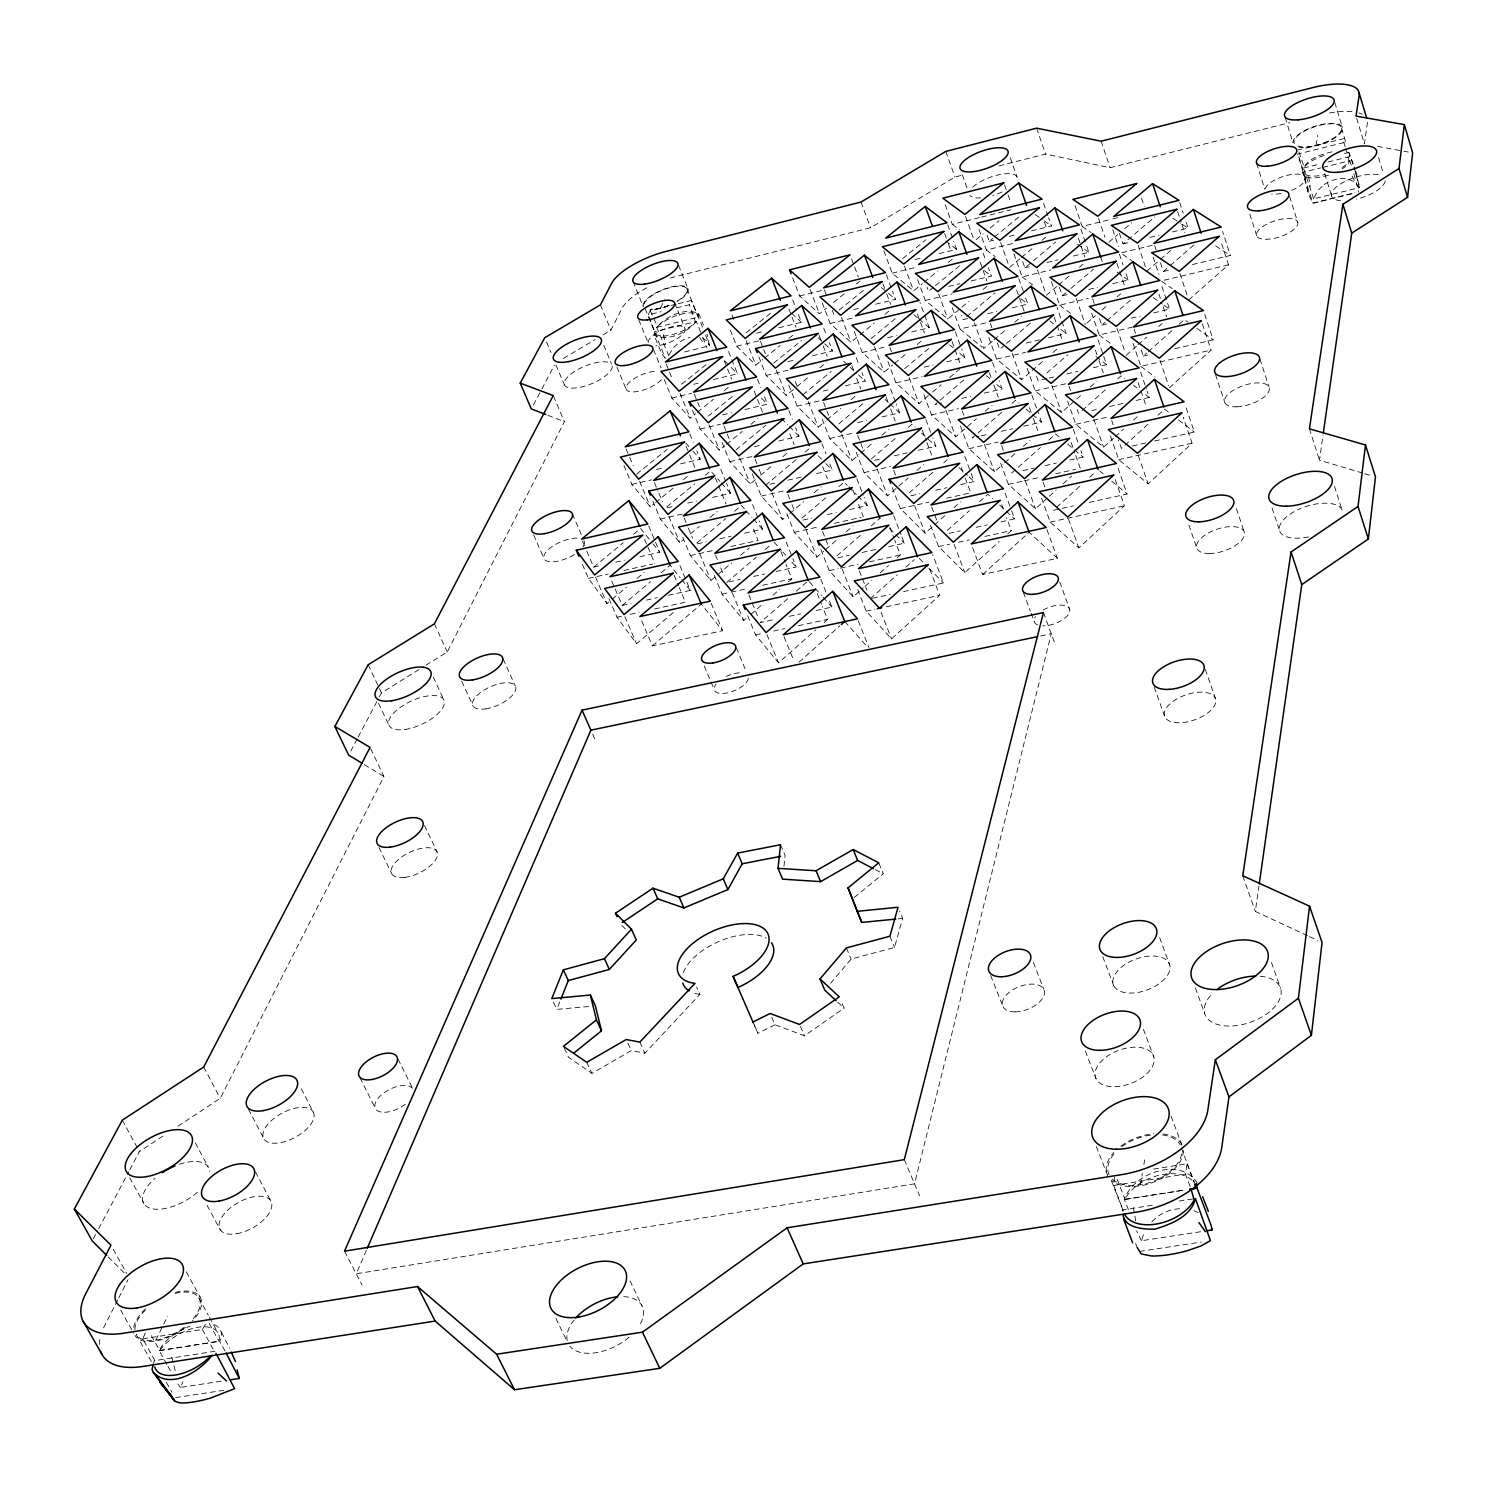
<?xml version="1.0" encoding="UTF-8"?>
<svg xmlns="http://www.w3.org/2000/svg" width="1487" height="1487" viewBox="0 0 1487 1487"><rect width="100%" height="100%" fill="white"/><g stroke="black" fill="none" stroke-linecap="round" stroke-linejoin="round"><path stroke-width="0.75" stroke-dasharray="5 3.75" d="M678.332 303.701L691.288 300.486L689.262 304.761L676.269 307.976M702.44 327.066L698.425 317.066L698.686 313.515C684.41 307.233 666.25 316.303 656.678 327.344L668.815 355.746M665.209 358.386L661.418 352.958L654.187 335.337L654.54 331.75L696.381 321.471L702.013 335.467M783.965 866.233L785.099 855.453L781.326 846.512M1307.463 935.676L1255.325 911.401L1258.894 886.252M1362.557 473.033L1319.471 460.189L1323.04 434.966M1140.455 1184.767L1142.369 1173.447M1143.893 1164.395L1144.655 1159.86M1316.032 145.373L1317.724 135.336M1200.567 1231.738L1141.384 1240.753L1144.451 1231.868M1354.211 166.953L1359.415 187.697L1313.653 198.83L1317.463 190.819L1324.006 184.667M159.704 1350.605L218.979 1341.311L219.24 1340.159A36.06 18.662 -30.5 0 0 198.254 1327.222A36.06 18.662 -30.5 0 0 160.596 1349.341L159.704 1350.605L149.815 1332.91M225.057 1351.032L219.63 1341.125C224.425 1334.043 220.02 1326.051 212.567 1323.988M153.161 1365.14L154.239 1360.735L214.871 1351.293M154.871 1360.549L142.733 1338.876L146.246 1330.902M1114.655 1177.128L1113.726 1185.436L1123.391 1210.976M830.62 983.26L851.103 959.096L894.505 947.461L902.609 918.427L899.579 910.973M221.21 1381.2L180.522 1387.408L182.845 1381.758M588.592 1006.513L556.807 1009.376L560.915 999.097M1190.102 1186.366L1185.455 1174.098L1187.054 1163.763L1151.31 1169.433M366.378 1250.325L356.248 1273.783L914.524 1183.838L1051.272 633.759L1039.933 636.139M669.094 354.835L673.072 348.032L679.447 342.196A23.364 16.171 -34 0 1 689.968 337.4M1128.429 1209.86L1124.358 1199.433C1133.224 1172.815 1180.529 1156.217 1197.221 1182.964M1182.946 1190.343L1125.027 1199.414L1125.622 1198.113A38.346 23.141 -20.7 0 1 1158.986 1175.306A38.346 23.141 -20.7 0 1 1193.355 1181.663M155.875 1340.066L162.715 1326.088M163.682 1324.099L167.585 1316.107M660.581 307.976L664.615 299.723M117.733 1299.935L104.369 1326.218A75.577 38.42 -30.3 0 0 102.417 1330.493M118.774 1297.909L128.031 1279.712M177.901 1126.235L220.243 1098.373L383.943 776.511L370.077 747.422M425.988 665.209L447.271 651.975L564.391 421.695L553.238 395.542M603.016 334.872L610.934 330.17L621.938 308.534A48.142 17.1 -22 0 1 647.421 287.474M93.309 1238.913L97.584 1230.79M98.662 1228.745L128.681 1171.868M129.759 1169.841L139.406 1151.551L164.425 1135.101M350.746 751.102L357.103 739.058M358.163 737.05L378.293 698.909M379.352 696.901L381.471 692.886L424.055 666.418M533.443 404.929L540.785 391.007M541.844 389.018L554.447 365.114M1322.965 167.362L1349.899 160.726L1347.538 165.038L1342.278 168.867M205.429 1324.378L202.325 1329.471L142.733 1338.876M1345.159 146.637L1343.932 142.603L1344.583 138.421L1298.355 149.89M1313.653 198.83L1303.504 168.031C1308.802 157.789 1321.924 154.425 1332.259 151.748M166.879 1364.36L159.165 1350.586C165.447 1338.337 177.994 1331.478 190.02 1326.051M696.381 321.471C686.864 332.623 668.444 341.861 654.187 335.337M676.176 304.222L650.265 310.653L648.146 314.947L661.139 311.731M564.279 1048.205L568.554 1057.331L591.919 1073.354L631.306 1050.584L644.912 1053.186L699.875 994.375L696.604 987.052M1151.812 1221.589L1157.945 1216.329A38.829 33.885 -37.1 0 1 1180.511 1208.671M1041.569 498.201L1050.212 522.067L1078.856 547.904L1124.414 505.766L1115.194 479.502M1110.473 436.026L1118.744 459.669L1148.131 483.851L1192.054 443.238L1183.262 417.215M982.647 574.484L1029.116 532.272L1057.369 558.331L982.647 574.484L971.959 545.989M1056.606 507.309L1081.495 484.706M1089.785 477.16L1094.767 472.643M1147.983 424.297L1121.402 448.442L1118.41 439.892M1157.964 415.226L1164.618 409.204L1169.86 413.219M857.664 589.521L866.178 611.12L891.512 638.871L939.728 595.302L929.617 568.852M930.472 525.19L938.594 546.584L964.821 572.625L999.245 541.51M1007.851 533.74L1011.29 530.617L1006.513 517.662M1000.658 463.163L1008.428 484.372L1035.472 508.758L1047.536 497.866M1049.264 496.305L1056.16 490.078M1063.038 483.851L1071.662 476.063M1067.629 401.211L1075.807 424.315L1103.596 447.197L1113.577 438.182M1115.231 436.676L1123.559 429.167M1133.522 420.152L1138.522 415.635M1169.34 387.791L1211.069 350.077L1202.035 322.772M799.021 662.124L839.653 626.008M870.285 598.778L897.33 574.744M905.787 567.235L914.226 559.725M947.312 530.32L969.282 510.784M979.431 501.77L987.888 494.26L992.888 498.87M1011.643 473.126L1040.435 447.531M1048.911 440.003L1055.677 433.981L1059.116 436.862M1082.016 410.579L1107.536 387.903M1117.741 378.813L1121.142 375.802L1124.655 378.497M1141.18 349.891L1143.299 356.099L1146.719 353.07M1148.429 351.545L1172.407 330.226M1179.247 324.147L1184.396 319.575L1187.983 322.121M747.664 615.748L755.563 634.912L778.519 662.83L815.75 629.893M824.226 622.402L827.608 619.41L822.441 606.529M820.861 549.502L829.244 570.618L853.148 596.826L863.278 587.848M864.969 586.361L871.735 580.376M880.192 572.904L888.631 565.432M897.089 557.96L900.471 554.967L894.709 540.06M892.293 487.662L900.304 508.573L925.1 533.182L945.379 515.245M953.836 507.755L960.583 501.788M960.472 425.895L968.911 448.702L994.487 471.788L1002.963 464.297M1004.654 462.792L1014.822 453.795M1023.298 446.304L1030.063 440.319M1027.089 368.274L1035.175 390.877L1061.476 412.531L1075.101 400.486M1076.792 398.981L1081.904 394.464M1090.417 386.936L1097.22 380.914M1126.179 355.3L1136.458 346.211M1138.168 344.687L1146.737 337.121M1158.726 326.508L1162.146 323.478M1188.708 299.984L1228.466 264.816L1220.641 240.727M787.738 598.629L760.229 622.57L775.898 619.187M796.326 591.138L808.37 580.655L821.605 595.525M836.865 555.841L860.954 534.874M871.27 525.878L879.876 518.387M909.226 492.829L933.371 471.807M943.706 462.792L947.163 459.799M1001.68 412.308L972.238 437.959L978.948 436.416M1012.071 403.256L1015.547 400.245L1019.004 403.163M1046.829 373.014L1067.759 354.78M1099.506 318.608L1101.774 325.151L1105.157 322.214M1106.83 320.746L1132.127 298.72M1160.455 262.883L1163.354 271.526L1168.466 267.084M1170.176 265.597L1194.005 244.835M714.299 575.413L722.069 594.149L743.742 620.525L748.909 616.064M750.619 614.577L762.645 604.15M772.961 595.209L779.839 589.242M788.426 581.789L791.865 578.815L785.935 564.112M786.883 513.74L794.318 532.309L816.921 557.105L823.798 551.138M825.527 549.651L837.553 539.223M846.159 531.77L853.036 525.803M856.159 452.16L864.077 472.606L887.535 495.896L908.222 477.959M916.847 470.487L923.743 464.502M923.892 394.65L931.475 414.929L955.713 436.788L976.494 418.776M985.156 411.267L992.089 405.263M988.799 337.512L996.643 359.148L1021.588 379.687L1030.305 372.14M1032.052 370.616L1044.264 360.04M1052.982 352.475L1058.224 347.939M1086.96 323.032L1095.399 315.709M1102.146 309.872L1107.202 305.486M1117.332 296.712L1120.715 293.775M1146.886 271.099L1158.801 260.764M1160.511 259.277L1170.734 250.429M652.384 645.878L701.306 604.112L722.626 630.711L652.384 645.878L640.748 618.685M726.771 582.365L756.493 556.993M765.229 549.521L770.489 545.041M802.069 518.071L828.371 495.599M838.891 486.621L844.151 482.123L847.237 485.264M871.419 458.832L897.851 436.267M908.427 427.234L911.94 424.223L915.137 427.178M963.855 379.891L934.895 404.631L941.624 403.07M1004.84 344.91L999.692 349.296L997.349 342.828M1006.55 343.441L1030.584 322.921M1059.376 287.233L1062.369 295.783L1069.302 289.853M1071.03 288.385L1093.577 269.128M1119.451 233.385L1123.038 243.961L1154.637 216.99M609.038 598.741L617.012 617.217L636.548 643.759L674.968 611.101M682.737 537.253L690.377 555.599L710.898 580.543L731.864 562.718M740.6 555.283L749.336 547.867M752.292 473.851L761.251 496.063L782.664 519.539L787.906 515.06M789.671 513.573L803.686 501.658M814.207 492.699L821.214 486.751M822.181 419.13L829.727 438.516L851.977 460.598L859.021 454.613M860.787 453.107L873.111 442.624M881.921 435.133L888.966 429.148M887.906 361.508L895.973 382.884L918.966 403.628L930.899 393.497M932.591 392.048L941.104 384.798M949.635 377.568L959.858 368.869M992.331 341.248L983.743 348.553L974.394 322.772M994.059 339.798L1006.067 329.575M1014.654 322.27L1021.513 316.434M1046.439 295.244L1056.848 286.396M1058.577 284.928L1070.714 274.612M1079.395 267.232L1082.852 264.277M1108.874 242.158L1117.666 234.686M1124.692 228.719L1131.7 222.753M615.19 589.056L622.217 605.432L650.618 581.621M661.269 572.699L670.154 565.246L680.228 577.83M696.827 542.885L725.991 518.443M734.559 511.249L741.418 505.506L744.429 508.889M765.545 485.282L796.53 459.316M805.136 452.085L810.303 447.773M838.817 423.851L863.055 403.535M904.709 368.609L929.152 348.144M966.736 316.638L994.933 292.976M1022.684 261.582L1024.915 267.864L1031.736 262.14M1033.446 260.708L1055.64 242.084M582.365 564.354L588.462 578.424L606.938 603.536L610.488 600.581M612.272 599.094L626.455 587.253M637.105 578.369L644.206 572.439M652.849 501.119L660.358 519.075L679.801 542.718L683.369 539.744M690.488 533.796L699.373 526.379M710.061 517.457L717.18 511.509M722.124 442.531L729.894 461.676L750.192 483.944L758.798 476.769M760.526 475.32L770.842 466.714M782.887 456.658L788.054 452.345M788.853 385.077L797.144 406.174L818.259 427.122L825.173 421.341M826.902 419.91L840.75 408.349M851.14 399.668L856.345 395.338M854.282 331.527L862.237 352.456L884.096 372.159L892.813 364.873M894.561 363.423L906.773 353.218M917.256 344.482L922.479 340.114M917.628 279.686L925.286 300.43L947.814 318.962L960.156 308.664M961.922 307.196L968.966 301.303M983.074 289.519L988.372 285.114M1009.524 267.456L1019.766 258.887M1021.476 257.474L1033.428 247.493M1041.978 240.355L1047.09 236.08M586.752 551.119L593.666 567.142L623.239 542.774M633.685 534.168L638.908 529.874M666.882 506.844L694.838 483.814M705.321 475.171L710.563 470.859L719.782 481.212M735.991 449.91L765.879 425.282M802.868 394.817L831.233 371.453M871.196 338.534L896.271 317.883M933.724 287.047L928.52 291.322L926.996 287.195M935.453 285.616L959.747 265.597M987.071 235.132L989.264 241.284L992.777 238.385M994.543 236.935L1020.918 215.206M623.927 465.505L631.882 484.409L650.339 506.863L653.834 504M655.563 502.569L673.035 488.238M683.518 479.632L688.76 475.338M692.477 410.282L700.117 429.037L719.411 450.189L724.671 445.858M726.437 444.427L742.255 431.453M751.028 424.241L758.054 418.479M758.816 356.824L766.177 375.43L786.233 395.356L795.099 388.088M796.865 386.62L807.497 377.902M819.913 367.735L826.995 361.917M822.311 303.013L830.174 323.497L850.954 342.252L858.111 336.378M859.914 334.91L874.226 323.162M884.969 314.333L890.36 309.928M883.873 250.82L892.181 273.18L913.631 290.839L922.312 283.72M924.04 282.288L937.925 270.894M948.334 262.344L953.557 258.087M976.141 239.556L983.167 233.775M990.212 227.994L999.004 220.782M854.3 897.479L883.222 873.78L878.761 862.795M636.678 474.074L666.994 449.52M708.091 416.211L735.08 394.352M773.668 363.107L801.549 340.523M839.096 310.095L865.527 288.701M902.628 258.645L925.862 239.835M664.28 379.631L671.808 398.014L690.154 418.126L695.544 413.758M697.347 412.308L713.518 399.26M724.318 390.561L729.708 386.211M730.266 329.984L736.716 346.192L755.805 365.133L762.775 359.519M764.522 358.107L780.192 345.467M788.891 338.441L794.132 334.222M792.645 277.865L799.616 295.95L819.411 313.813L826.456 308.125M833.519 302.437L844.077 293.906M856.419 283.943L859.932 281.099M681.529 384.259L708.016 363.125M746.121 332.772L771.14 312.809M771.753 1017.238L775.006 1024.729L804.467 1035.807L844.077 1008.13L840.88 1000.584M670.209 278.125A48.142 17.1 -22 0 1 675.953 276.526L870.583 227.734L954.97 177.027L963.799 174.778M563.424 358.423L595.097 339.594M752.942 1022.015L757.868 1033.261L775.006 1024.729M1328.504 175.317C1321.199 176.804 1305.939 181.879 1302.761 172.325L1320.716 167.901M999.152 165.819L1045.547 154.072L1110.064 167.715L1289.749 122.659M945.212 204.741L952.312 224.37L979.32 217.641M981.569 217.083L1010.825 209.797M1343.932 142.603L1297.612 154.072L1303.356 172.622A24.759 9.275 -17.9 0 0 1324.991 174.555M915.137 259.574L921.68 257.957M939.133 253.664L956.587 249.351L953.632 241.191M989.264 241.284L993.706 240.188M1009.245 236.359L1015.9 234.723M1031.458 230.875L1051.439 225.95L1048.558 217.697M656.678 327.344L698.425 317.066M1303.504 168.031L1319.322 164.165M1328.114 162.009L1350.549 156.432L1353.486 164.853M799.616 295.95L824.188 289.891M892.181 273.18L916.289 267.251M979.004 229.444L986.364 250.02L1013.13 243.422M1075.045 205.634L1082.201 226.433L1110.696 219.425M1112.871 218.886L1119.451 217.269M756.474 333.218L763.203 331.564M778.928 327.753L801.381 322.27L797.441 312.103M853.65 309.556L860.248 307.939M875.676 304.184L895.527 299.352L892.442 291.117M948.706 286.415L959.914 283.682M971.141 280.95L991.327 276.043L988.335 267.697M1024.915 267.864L1029.32 266.786M1046.96 262.493L1057.982 259.816M1073.41 256.043L1088.837 252.288L1085.938 243.849M1123.038 243.961L1129.767 242.325M1149.971 237.418L1158.949 235.225M1172.425 231.953L1188.132 228.124L1186.031 221.712M684.615 351.899L709.448 345.858L707.087 334.315M1352.241 193.626L1312.928 203.18L1308.876 195.113L1302.761 172.325L1312.928 203.18L1355.066 192.827M736.716 346.192L759.262 340.709M830.174 323.497L854.523 317.586M925.286 300.43L952.312 293.868M1013.93 253.831L1022.108 276.917L1050.881 269.928M1152.239 245.336L1120.678 252.994L1131.904 260.764M693.704 384.278L698.091 383.237M713.388 379.557L737.44 373.795L727.608 349.166M787.98 361.657L794.653 360.04M812.46 355.765L832.497 350.969L829.3 342.661M887.702 337.716L896.457 335.616M911.773 331.936L929.263 327.735L919.951 302.512M967.665 318.515L963.204 319.593L961.661 315.356M987.703 313.701L996.625 311.564M1012.219 307.828L1027.814 304.073L1024.785 295.56M1062.369 295.783L1068.949 294.203M1088.688 289.463L1097.462 287.363M1112.815 283.664L1128.168 279.984L1125.975 273.515M1163.354 271.526L1170.065 269.928M1192.407 264.556L1230.381 255.448L1222.593 231.433M671.808 398.014L691.585 393.293M766.177 375.43L788.538 370.077M862.237 352.456L886.419 346.657M952.312 307.865L960.063 329.036L986.903 322.623M1051.402 281.619L1059.673 305.207L1088.317 298.348M1228.466 264.816L1161.124 280.931L1172.165 288.552M722.478 414.873L731.474 412.754M744.968 409.557L767.441 404.241L764.114 395.858M823.203 391.044L829.839 389.482M845.304 385.821L865.192 381.118L861.958 372.642M924.245 367.14L933.241 365.021M946.754 361.824L964.766 357.568L961.624 348.98M1026.29 343.014L1039.599 339.872M1048.465 337.772L1066.198 333.571L1057.053 307.474M1101.774 325.151L1108.558 323.553M1131.142 318.218L1140.176 316.08M1153.726 312.865L1169.544 309.129L1161.421 284.891M700.117 429.037L720.433 424.26M797.144 406.174L821.567 400.412M895.973 382.884L922.2 376.694M996.643 359.148L1025.584 352.326M1091.625 313.051L1099.209 334.984L1132.146 327.214M656.399 469.483L662.979 467.94M680.507 463.87L700.228 459.279L696.771 450.821M754.337 446.676L761.028 445.115M778.891 440.951L798.984 436.267L795.619 427.717M857.813 422.568L866.624 420.524M882.014 416.936L899.598 412.847L896.326 404.185M961.792 398.367L970.751 396.285M984.208 393.144L1002.126 388.981L999.171 380.821M1046.941 378.534L1038.112 380.598L1035.919 374.464M1049.153 378.033L1053.577 376.992M1066.848 373.906L1077.889 371.341M1093.373 367.735L1106.625 364.65L1097.332 337.809M1143.299 356.099L1147.815 355.058M1174.842 348.757L1213.15 339.835L1204.173 312.642M631.882 484.409L651.696 479.818M729.894 461.676L752.31 456.49M829.727 438.516L854.04 432.884M931.475 414.929L958.502 408.665M1035.175 390.877L1066.272 383.665M1133.038 343.46L1140.864 366.36L1211.069 350.077M667.384 507.755L671.901 506.732M687.682 503.108L696.715 501.045M712.496 497.42L730.545 493.294L726.474 483.275M769.987 484.26L776.66 482.736M787.775 480.189L801.103 477.141M816.66 473.572L832.218 470.022L829.04 461.899M874.468 460.338L881.047 458.832M894.207 455.821L907.367 452.81M918.334 450.301L935.862 446.286L932.777 438.07M981.178 435.914L987.888 434.371M1001.29 431.304L1012.48 428.739M1023.651 426.193L1041.532 422.085L1039.283 415.84M1091.867 410.561L1096.291 409.557M1109.544 406.527L1124.99 402.977M1136.031 400.449L1149.284 397.419L1147.109 391.081M660.358 519.075L682.273 514.074M761.251 496.063L783.575 490.97M864.077 472.606L890.509 466.583M968.911 448.702L998.112 442.048M1075.807 424.315L1109.098 416.732M593.666 567.142L600.265 565.655M615.692 562.198L624.503 560.209M639.93 556.733L659.745 552.272L655.507 542.179M697.366 543.814L706.344 541.807M719.82 538.759L731.065 536.249M744.541 533.22L762.496 529.168L759.188 520.989M802.999 520.06L811.865 518.071M827.385 514.576L836.252 512.587M849.542 509.595L867.274 505.599L864.059 497.309M910.825 495.803L919.877 493.777M935.695 490.208L946.996 487.68M960.565 484.613L974.134 481.565L971.011 473.163M1022.814 470.617L1033.985 468.108M1045.157 465.598L1056.328 463.089M1069.729 460.078L1083.131 457.048L1080.863 450.654M1132.443 445.97L1145.715 442.977M1154.563 440.988L1194.34 432.048L1185.604 406.118M588.462 578.424L608.369 573.963M623.871 570.488L652.626 564.038M690.377 555.599L712.942 550.543M730.991 546.491L758.073 540.432L753.073 528.108M794.318 532.309L818.817 526.826M834.393 523.331L861.122 517.346M900.304 508.573L928.91 502.178M946.531 498.238L968.539 493.294M1008.428 484.372L1021.904 481.342M1024.153 480.84L1039.859 477.327M1055.584 473.814L1075.789 469.279M1118.744 459.669L1192.054 443.238M622.217 605.432L631.008 603.499M646.38 600.097L657.366 597.681M668.351 595.265L690.321 590.413L686.864 582.142M729.02 581.882L740.21 579.41M753.667 576.436L764.857 573.963M776.065 571.491L796.233 567.03L792.868 558.666M837.85 557.848L848.928 555.413M862.218 552.476L875.508 549.539M888.798 546.621L904.3 543.201L901.847 536.826M949.022 533.331L960.323 530.84M976.141 527.346L987.442 524.855M1001.011 521.863L1014.562 518.87L1011.402 510.264M1053.298 510.32L1060.008 508.833M1062.238 508.35L1073.428 505.877M1089.079 502.42L1127.109 494.037L1117.202 465.673M617.012 617.217L621.436 616.25M630.265 614.317L639.094 612.365M654.54 608.982L685.433 602.198L679.336 587.681M722.069 594.149L728.816 592.662M731.065 592.179L746.827 588.703M762.589 585.246L791.865 578.815M829.244 570.618L838.148 568.647M840.359 568.164L858.166 564.261M869.3 561.807L900.471 554.967M938.594 546.584L949.617 544.168M958.427 542.235L969.431 539.818M984.859 536.435L1011.29 530.617M1050.212 522.067L1124.414 505.766M789.337 616.287L800.545 613.852M816.233 610.469L831.902 607.086L828.482 598.517M872.497 598.294L890.248 594.465M903.557 591.584L943.464 582.96L932.702 554.744M755.563 634.912L762.311 633.462M773.575 631.046L784.839 628.611M798.333 625.711L827.608 619.41M866.178 611.12L875.099 609.205M886.252 606.808L939.728 595.302M1113.726 1185.436L1185.455 1174.098M159.165 1350.586L219.63 1341.125M1124.358 1199.433L1183.392 1190.176M1152.295 1205.251L1122.518 1209.99L1123.057 1214.544M1179.117 1201.068L1194.749 1198.634M175.708 1397.613L225.559 1390.048M1139.637 1251.403L1201.292 1242.054M898.074 918.873L902.609 918.427M699.875 994.375L696.752 993.874A48.885 24.907 -24 0 1 692.626 992.628M1377.557 146.395L1401.683 150.856M1403.877 151.265L1408.263 152.064M1364.713 473.665L1371.163 475.598M547.867 415.301L564.391 421.695M1347.259 152.176L1349.341 153.031L1354.49 169.444M1193.949 1210.753L1197.964 1212.556M1309.545 936.643L1317.891 940.527M702.403 337.791L707.459 341.471L709.28 345.058M875.36 869.672L883.222 873.78M364.315 764.615L383.943 776.511M1173.001 218.329L1180.566 223.236M1182.462 224.444L1188.132 228.124M1215.511 245.838L1230.381 255.448M1082.201 226.433L1091.105 232.585M1035.175 214.5L1042.406 219.593M1044.209 220.857L1051.439 225.95M1077.462 244.277L1088.837 252.288M1117.053 272.158L1128.168 279.984M1153.168 297.604L1162.258 303.999M1164.079 305.281L1169.544 309.129M1196.979 328.441L1213.15 339.835M952.312 224.37L959.673 229.909M986.364 250.02L995.268 256.712M1022.108 276.917L1032.536 284.779M1059.673 305.207L1070.64 313.478M1099.209 334.984L1111.793 344.464M1140.864 366.36L1155.102 377.066M945.695 240.968L956.587 249.351M984.282 270.615L991.327 276.043M1020.937 298.794L1027.814 304.073M1049.934 321.062L1053.539 323.85M1060.77 329.408L1066.198 333.571M1095.956 356.452L1106.625 364.65M1133.447 385.263L1136.979 387.958M1145.771 394.724L1149.284 397.419M1178.596 419.947L1194.34 432.048M960.063 329.036L982.052 347.159M881.401 287.493L886.698 291.935M888.464 293.422L895.527 299.352M913.873 314.779L917.293 317.66M919.003 319.092L929.263 327.735M949.728 344.928L953.055 347.735M959.747 353.348L964.766 357.568M986.29 375.653L989.803 378.609M996.848 384.538L1002.126 388.981M1025.937 408.981L1041.532 422.085M1067.685 444.074L1072.833 448.405M1074.562 449.855L1083.131 457.048M1099.785 471.063L1103.205 473.925M1111.756 481.119L1127.109 494.037M791.623 313.274L801.381 322.27M818.296 337.865L832.497 350.969M843.631 361.229L848.612 365.821M850.267 367.363L856.902 373.479M858.557 375.003L865.192 381.118M885.025 399.39L888.259 402.382M889.877 403.888L899.598 412.847M921.512 433.052L935.862 446.286M958.985 467.606L967.405 475.357M969.078 476.918L974.134 481.565M999.561 505.022L1004.561 509.632M1006.234 511.175L1014.562 518.87M837.627 1002.145L844.077 1008.13M108.235 1256.924L124.257 1272.891M621.919 925.453L626.715 930.286M724.894 361.044L729.597 365.821M731.176 367.419L737.44 373.795M761.344 398.07L767.441 404.241M781.381 418.405L787.794 424.91M789.393 426.527L798.984 436.267M818.129 455.71L824.393 462.067M825.954 463.665L832.218 470.022M848.78 486.825L856.475 494.651M858.018 496.212L867.274 505.599M889.635 528.313L904.3 543.201M919.226 558.35L927.312 566.566M928.929 568.201L943.464 582.96M685.637 442.884L691.474 449.427M692.942 451.081L700.228 459.279M721.325 482.94L730.545 493.294M745.935 510.58L751.957 517.346M753.463 519.037L762.496 529.168M773.983 542.049L781.4 550.376M782.887 552.049L785.842 555.376M791.79 562.049L796.233 567.03M823.073 597.179L831.902 607.086M844.746 621.492L866.735 646.194M640.637 528.443L651.566 542.067M652.923 543.759L659.745 552.272M681.678 579.633L690.321 590.413M698.611 313.422L703.425 325.077M177.864 1384.044L180.522 1387.408M699.633 337.568L703.202 342.772M1141.384 1240.753L1136.57 1230.734M166.395 1382.427L171.916 1392.278M151.395 1361.572L136.209 1334.49A36.264 18.439 -30.3 0 0 184.853 1326.776M120.726 1310.028L133.811 1333.319M167.975 1366.33L171.265 1372.241M113.235 1249.266L126.785 1273.616M202.325 1329.471L214.332 1351.293M186.265 1271.813L200.094 1297.073M198.793 1297.816L208.347 1315.252M209.407 1317.185L217.883 1332.668M129.741 1177.797L143.942 1203.708M209.221 1323.486L218.979 1341.311M122.306 1120.157L139.406 1151.551M207.083 1205.344L220.225 1229.768M195.28 1142.815L208.087 1166.775M255.504 1171.979L270.541 1200.492M203.719 1066.997L220.243 1098.373M248.478 1109.228L264.166 1139.228M344.501 1251.18L362.084 1285.01M301.285 1088.763L313.627 1112.796A28.086 13.736 -28.1 0 1 280.318 1142.685A28.086 13.736 -28.1 0 1 271.582 1120.417A28.086 13.736 -28.1 0 1 313.627 1112.796M1352.073 175.986L1355.977 183.626M360.04 1077.852L375.282 1108.168M398.051 1059.097L413.089 1089.451M221.507 1332.129L229.518 1348.3M555.915 1318.504L566.138 1339.359M379.036 847.478L391.657 873.612M630.06 1280.846L641.994 1305.939M424.52 825.471L436.936 851.623M368.2 664.726L381.471 692.886M378.534 703.239L389.129 725.675M553.443 1002.201L556.807 1009.376M586.77 1062.313L591.919 1073.354M433.293 677.068L443.684 699.559M627.923 1043.223L631.306 1050.584M461.751 681.288L473.089 706.046M434.39 623.852L447.271 651.975M639.856 1042.108L644.912 1053.186M503.126 658.983L515.227 685.823M592.662 734.15L595.302 740.136M533.629 534.892L543.889 558.276M754.244 1024.933L757.868 1033.261M572.383 513.926L581.584 535.227M582.421 541.101L585.878 549.112M595.506 577.03L606.938 603.536M611.659 580.878L614.298 587.012M624.893 616.659L636.548 643.759M800.396 1026.365L804.467 1035.807M546.528 341.973L551.008 352.549M555.934 364.928L564.335 384.687M704.262 665.953L710.191 680.024M711.046 682.05L714.429 690.08M644.577 539.223L654.856 563.554M904.3 1159.656L919.617 1195.845M626.12 448.925L628.759 455.208M629.633 457.308L633.165 465.691M639.596 481.286L650.339 506.863M674.113 575.246L678.462 585.618M648.704 526.008L654.652 540.153M668.834 516.435L679.801 542.718M654.41 482.606L657.979 491.156M658.871 493.294L662.458 501.862M846.419 947.907L851.103 959.096M679.949 565.636L685.99 580.079M699.745 553.684L710.898 580.543M684.169 517.941L687.533 526.063M688.369 528.089L692.589 538.238M736.418 647.96L746.455 672.124M616.938 367.066L626.139 389.185M603.778 345.3L611.213 363.125M711.195 603.257L722.626 630.711M600.432 304.854L610.934 330.17M732.403 593.071L743.742 620.525M715.637 555.394L717.347 559.54M720.767 567.848L724.206 576.138M689.856 433.925L693.314 442.364M653.555 349.668L660.99 367.809M638.759 319.761L647.551 341.211M766.939 634.596L778.519 662.83M889.895 936.234L894.505 947.461M748.909 595.004L757.608 616.213M686.158 446.286L688.778 452.643M689.633 454.78L694.857 467.494M784.077 636.789L793.984 661.083M650.265 310.653L657.533 326.731A23.011 8.346 -22 0 1 681.418 314.11A23.011 8.346 -22 0 1 698.035 316.75L691.288 300.486M715.414 477.94L726.084 504.074M649.001 317.028L654.912 332.084A23.011 8.346 -22 0 0 671.529 334.817A23.011 8.346 -22 0 0 695.526 322.103L689.262 304.761M680.005 393.293L690.154 418.126M645.098 308.497L665.117 357.623M633.034 281.563L643.351 306.805M666.232 364.055L668.741 370.17M669.559 372.196L672.068 378.311M709.095 424.836L719.411 450.189M694.373 394.204L699.429 406.657M720.767 469.26L725.656 481.286M739.671 457.884L750.192 483.944M674.522 302.586L684.931 328.367M723.946 425.895L729.95 440.747M752.552 504.595L758.351 518.926M705.656 335.058L709.448 345.858M686.994 288.906L697.756 315.672M755.043 459.13L758.277 467.178M759.076 469.186L761.511 475.227M786.14 541.919L792.032 556.584M702.812 337.475L706.845 347.475M780.861 551.51L785.099 562.012M724.243 360.653L726.715 366.843M727.533 368.888L731.66 379.185M817.274 593.629L821.586 604.373M771.976 492.903L782.664 519.539M678.574 265.355L687.886 288.534M754.132 391.025L756.641 397.326M757.478 399.427L762.496 412.048M806.084 529.874L816.921 557.105M787.906 494.316L791.177 502.55M791.995 504.613L794.467 510.784M820.805 579.261L827.627 596.38M858.334 620.86L868.873 647.44M822.59 531.491L828.426 546.212M746.046 340.504L755.805 365.133M757.459 379.111L760.786 387.494M731.939 314.835L735.154 322.921M990.677 975.565L1002.944 1006.457M788.872 410.616L792.255 419.167M760.433 341.211L762.868 347.382M763.686 349.445L765.303 353.571M789.839 433.721L794.095 444.446M842.144 568.982L853.148 596.826M881.085 612.291L891.512 638.871M822.627 466.528L827.423 478.74M859.3 570.822L866.902 590.172M776.344 370.207L786.233 395.356M808.222 401.453L818.259 427.122M1111.514 1180.92L1123.577 1211.775M1135.603 1243.448L1137.239 1247.63M821.902 443.628L825.88 453.777M1096.309 1146.514L1107.611 1175.362A40.205 23.848 -20.7 0 1 1113.893 1152.369M795.341 381.564L796.976 385.765M856.809 478.628L863.241 495.227M788.891 308.961L791.27 315.077M792.051 317.121L796.028 327.326M823.612 402.419L826.121 408.869M826.958 411.025L828.612 415.319M852.813 489.781L855.248 496.026M858.482 504.372L863.352 516.863M1033.409 962.554L1043.874 989.394M1117.127 1179.172L1125.027 1199.414M1085.324 1051.049L1096.049 1078.726M792.72 299.909L796.66 310.077M841.735 434.204L851.977 460.598M810.025 289.389L819.411 313.813M823.724 328.125L826.103 334.352M877.144 468.907L887.535 495.896M893.687 515.617L901.029 534.707M819.133 335.449L822.348 343.794M823.147 345.876L827.162 356.285M857.683 435.338L863.185 449.613M889.784 527.29L893.891 537.922M824.43 289.872L826.772 296.006M832.255 310.3L833.817 314.389M851.754 365.467L853.389 369.724M856.642 378.237L860.713 388.869M914.579 505.58L925.1 533.182M841.438 317.326L850.954 342.252M856.289 357.791L858.724 364.148M893.687 470.245L896.884 478.572M1102.778 956.68L1113.837 985.9M931.736 507.104L937.405 522.03M886.048 396.899L889.895 406.992M890.657 409.018L895.248 421.137M1143.391 1029.283L1153.875 1057.071A30.93 17.64 -20.6 0 1 1113.837 1086.718A30.93 17.64 -20.6 0 1 1106.105 1057.053A30.93 17.64 -20.6 0 1 1153.875 1057.071M851.549 258.85L853.835 264.928M854.597 266.935L858.408 277.065M1171.068 1116.217L1182.016 1145.213M954.152 544.391L964.821 572.625M1181.291 1147.778L1194.563 1182.927M1187.054 1163.763L1193.987 1182.128M874.468 346.713L884.096 372.159M890.583 389.018L895.509 402.01M925.843 419.557L932.014 436.007M909.208 377.624L918.966 403.628M922.275 430.208L926.159 440.524M926.921 442.587L931.587 454.966M889.858 347.456L891.475 351.713M886.308 274.649L891.68 289.073M882.869 283.682L885.973 291.935M886.735 293.998L890.601 304.333M964.766 456.342L970.23 471.063M945.769 410.059L955.713 436.788M961.29 467.494L964.45 475.933M965.23 478.033L970.732 492.81M861.01 202.046L870.583 227.734M962.312 411.1L963.836 415.245M904.486 266.117L913.631 290.839M1023.335 592.291L1030.305 611.101M1031.086 613.202L1034.171 621.566M917.367 313.999L919.709 320.318M920.509 322.437L924.412 332.976M952.052 341.564L960.769 365.263M1005.082 493.052L1010.621 508.108M984.431 444.446L994.487 471.788M1043.465 612.57L1055.157 644.317M1001.736 504.706L1003.335 509.037M1159.656 937.702L1169.711 964.933A29.889 16.45 -20.1 0 1 1131.124 993.074A29.889 16.45 -20.1 0 1 1123.447 965.583A29.889 16.45 -20.1 0 1 1169.711 964.933M1359.415 187.697L1354.601 181.749L1347.389 178.96A25.149 17.956 -24.4 0 0 1324.006 184.685M1001.606 445.672L1004.692 454.13M955.323 331.787L960.825 346.824M1195.362 987.926L1204.73 1013.521M938.557 293.738L947.814 318.962M1046.922 529.576L1057.369 558.331M989.357 372.661L993.074 382.902M993.818 384.947L998.279 397.215M1025.286 480.784L1035.472 508.758M1059.766 582.049L1069.692 609.317M947.739 224.853L952.907 239.147M992.535 362.475L996.216 372.679M944.635 233.515L947.609 241.693M948.353 243.738L951.327 251.935M1068.502 519.13L1078.856 547.904M990.342 323.422L991.903 327.735M1043.13 482.216L1046.272 490.859M1355.735 171.414L1357.166 175.373M983.111 253.106L985.342 259.37M945.788 151.414L954.97 177.027M1031.811 395.003L1038.539 413.758M965.583 216.489L973.65 238.942M980.1 262.102L986.866 280.931M1012.071 353.2L1021.588 379.687M1029.524 407.735L1032.536 416.1M1033.279 418.182L1037.796 430.728M1154.228 687.031L1164.544 716.046M962.349 174.834L966.978 187.79M1073.317 429.353L1077.833 442.141M1018.762 278.534L1024.041 293.441M1051.848 385.43L1061.476 412.531M1000.639 242.437L1008.037 263.273M1071.16 442.606L1074.952 453.293M1075.714 455.431L1080.268 468.275M1016.606 290.021L1024.19 311.378M1242.76 875.769L1255.325 911.401M1069.023 386.397L1070.491 390.579M1077.146 409.408L1078.614 413.59M1271.478 962.517L1280.567 988.26M1093.874 419.483L1103.596 447.197M1054.246 317.214L1062.685 341.229M1037.461 269.705L1044.933 290.987M1004.506 184.871L1007.368 192.994M1008.074 195.02L1010.937 203.143M1111.7 420.617L1113.187 424.892M1010.305 157.696L1017.127 177.213M1095.38 350.04L1098.261 358.33M1098.986 360.393L1103.298 372.828M1043.539 203.236L1047.852 215.615M1205.362 669.54L1215.492 698.667A26.915 13.234 -19.1 0 1 1181.031 722.682A26.915 13.234 -19.1 0 1 1173.615 700.972A26.915 13.234 -19.1 0 1 1215.492 698.667M1076.198 298.385L1085.268 324.501M1044.469 222.214L1046.644 228.44M1036.606 128.161L1045.547 154.072M1092.722 298.943L1094.228 303.311M1138.298 455.487L1148.131 483.851M1138.113 382.698L1146.105 406.007M1116.96 328.441L1125.473 353.237M1080.863 229.091L1085.213 241.749M1078.298 238.05L1084.859 257.102M1140.622 372.085L1146.403 388.981M1100.789 257.474L1102.239 261.731M1188.875 525.041L1196.812 548.183M1112.741 229.611L1118.503 246.619M1119.376 254.11L1123.038 264.89M1116.941 263.441L1124.302 285.076M1098.503 218.329L1104.971 237.325M1134.116 329.147L1135.529 333.292M1160.027 360.319L1168.615 385.672M1159.024 294.296L1160.399 298.404M1163.15 306.619L1166.607 316.88M1138.168 245.225L1145.436 266.786M1101.142 141.209L1110.064 167.715M1141.551 198.217L1144.358 206.6M1154.674 245.559L1156.124 249.89M1153.131 257.028L1158.949 274.407M1236.385 508.591L1244.173 531.826M1179.934 273.534L1187.258 295.578M1215.53 374.575L1224.786 402.531M1179.711 202.492L1183.224 213.161M1177.592 211.414L1181.124 222.121M1181.83 224.277L1184.656 232.846M1272.073 507.941L1279.787 531.342M1259.954 359.055L1269.062 387.085M1309.415 428.832L1319.471 460.189M1249.842 214.24L1256.794 236.024M1334.49 486.361L1342.017 509.874M1256.627 163.347L1264.731 189.016M1289.619 196.47L1297.835 222.697A21.617 8.364 -18.2 0 1 1267.816 239.24A21.617 8.364 -18.2 0 1 1265.846 224.686A21.617 8.364 -18.2 0 1 1297.835 222.697M1298.969 151.897L1304.266 167.38A24.759 9.275 -17.9 0 1 1325.159 155.187M1298.839 156.618L1305.493 178.087M1285.158 117.529L1293.002 142.789A25.892 9.517 -18 0 1 1323.932 124.053A25.892 9.517 -18 0 1 1338.802 134.797A25.892 9.517 -18 0 1 1298.932 147.083M1324.731 173.7L1331.423 195.466M1334.806 102.473L1342.501 127.863M1355.14 171.618L1359.081 184.63M1341.516 128.161L1346.423 144.481M1348.858 152.548L1349.917 156.135A24.759 9.275 -17.9 0 0 1344.471 153.142M1349.899 160.726L1351.218 165.076M1353.858 173.756L1358.802 192.046M1345.772 148.663L1349.137 161.358A24.759 9.275 -17.9 0 1 1339.824 168.886M1356.683 118.254L1364.415 143.979L1367.389 122.975A51.785 19.034 -18 0 0 1367.352 120.373M1378.579 157.585L1383.152 172.901M171.804 1357.278L175.243 1370.791M1306.887 187.046L1308.876 195.113M663.518 334.872L665.451 344.482M1133.336 1207.518L1134.488 1213.931M1134.878 1216.069L1136.031 1222.481M1308.672 176.525L1310.27 186.842M1181.552 1153.968A38.588 22.881 -20.7 0 1 1150.232 1182.388A38.588 22.881 -20.7 0 1 1110.696 1177.332M1109.098 1174.749A38.588 22.881 -20.7 0 1 1108.93 1162.462L1110.436 1159.154A38.588 22.881 -20.7 0 1 1115.138 1152.667M1121.811 1146.663A38.588 22.881 -20.7 0 1 1153.522 1134.823M1162.462 1134.971A38.588 22.881 -20.7 0 1 1180.213 1144.99M1183.262 1150.418A40.205 23.848 -20.7 0 1 1155.38 1181.496A40.205 23.848 -20.7 0 1 1111.533 1180.436M1120.863 1146.124A40.205 23.848 -20.7 0 1 1153.875 1133.782M1163.187 1133.949A40.205 23.848 -20.7 0 1 1181.682 1144.377M175.057 1293.393A36.264 18.439 -30.3 0 1 191.488 1320.716M134.927 1329.713A36.264 18.439 -30.3 0 1 138.942 1317.854L141.228 1314.694A36.264 18.439 -30.3 0 1 147.083 1308.523M175.354 1292.445A37.788 19.201 -30.3 0 1 192.474 1320.921M185.578 1327.222A37.788 19.201 -30.3 0 1 134.889 1335.27M133.756 1327.426A37.788 19.201 -30.3 0 1 146.228 1308.207M677.031 301.229A23.104 8.216 -22 0 0 680.544 286.21A23.104 8.216 -22 0 0 646.659 300.058L645.47 301.508A23.104 8.216 -22 0 0 644.001 305.374M669.076 305.17A23.104 8.216 -22 0 1 650.711 309.203M643.09 305.709A24.071 8.55 -22 0 1 676.399 285.969A24.071 8.55 -22 0 1 677.496 301.378M669.206 305.486A24.071 8.55 -22 0 1 650.079 309.686M1297.835 146.116A24.851 9.145 -18 0 0 1334.768 137.343A24.851 9.145 -18 0 0 1330.326 123.793A24.851 9.145 -18 0 0 1295.307 138.458L1294.471 139.89A24.851 9.145 -18 0 0 1294.378 143.626M683.388 972.591A48.885 24.907 -24 0 1 720.043 940.974A48.885 24.907 -24 0 1 766.363 938.111M748.351 678.351A18.234 8.16 -22.7 0 1 726.53 693.054A18.234 8.16 -22.7 0 1 716.139 684.02M726.139 676.529A18.234 8.16 -22.7 0 1 741.046 672.849M1043.093 610.06A18.792 8.662 -20.1 0 1 1065.733 605.804A18.792 8.662 -20.1 0 1 1065.566 617.551A18.792 8.662 -20.1 0 1 1042.87 625.86M1037.647 624.949A18.792 8.662 -20.1 0 1 1035.472 616.547M405.375 1104.153A21.097 10.502 -27.2 0 1 377.475 1110.715A21.097 10.502 -27.2 0 1 385.932 1091.514A21.097 10.502 -27.2 0 1 412.364 1088.28M648.22 342.419A19.721 7.175 -22.1 0 1 670.265 327.14A19.721 7.175 -22.1 0 1 683.63 333.125A19.721 7.175 -22.1 0 1 655.823 345.82M99.517 1344.471A75.577 38.42 -30.3 0 1 100.001 1338.709M1329.638 112.956A51.785 19.034 -18 0 1 1354.973 112.045M1358.951 112.993A51.785 19.034 -18 0 1 1362.222 114.313M583.796 540.599A21.896 8.792 -23.3 0 1 584.372 544.056M583.871 545.45A21.896 8.792 -23.3 0 1 583.034 546.919M574.391 554.539A21.896 8.792 -23.3 0 1 546.974 561.101A21.896 8.792 -23.3 0 1 552.328 546.417A21.896 8.792 -23.3 0 1 580.227 538.554M1265.158 189.053A21.115 7.955 -18.2 0 1 1284.322 176.135A21.115 7.955 -18.2 0 1 1305.177 177.139A21.115 7.955 -18.2 0 1 1291.552 190.336M1281.051 193.477A21.115 7.955 -18.2 0 1 1271.72 194.091M661.418 379.65A20.186 7.509 -22.3 0 1 634.391 391.843A20.186 7.509 -22.3 0 1 630.023 381.657A20.186 7.509 -22.3 0 1 657.812 371.248M1260.307 976.29A39.982 22.528 -19.1 0 1 1276.05 1005.212A39.982 22.528 -19.1 0 1 1221.905 1025.51A39.982 22.528 -19.1 0 1 1211.347 994.654M1304.954 506.863A32.937 15.037 -17.9 0 1 1342.557 513.814M1308.56 536.881A32.937 15.037 -17.9 0 1 1279.508 530.487A32.937 15.037 -17.9 0 1 1300.976 508.368M1385.159 180.931A28.049 10.706 -17.7 0 1 1356.572 199.146M1340.493 200.708A28.049 10.706 -17.7 0 1 1340.438 183.979A28.049 10.706 -17.7 0 1 1380.494 175.262M612.291 366.341A25.781 9.424 -22.6 0 1 578.331 387.624A25.781 9.424 -22.6 0 1 572.458 372.865A25.781 9.424 -22.6 0 1 611.38 364.055M179.388 1164.284A37.026 17.974 -29.1 0 1 209.574 1171.291M197.455 1192.202A37.026 17.974 -29.1 0 1 150.168 1208.243A37.026 17.974 -29.1 0 1 155.02 1178.28M623.759 1296.627A41.413 23.625 -27.4 0 1 638.797 1326.441M629.075 1337.222A41.413 23.625 -27.4 0 1 569.818 1346.163M567.198 1340.568A41.413 23.625 -27.4 0 1 574.67 1319.341M972.684 187.213A25.391 9.071 -20 0 1 1001.402 174.239A25.391 9.071 -20 0 1 1017.052 179.741M1002.034 191.972A25.391 9.071 -20 0 1 992.721 195.522M980.695 197.883A25.391 9.071 -20 0 1 969.84 195.336M1015.212 1011.866A22.175 12.1 -21.4 0 0 1044.394 990.9A22.175 12.1 -21.4 0 0 1010.695 991.197A22.175 12.1 -21.4 0 0 1015.212 1011.866M1236.664 406.825A23.457 9.926 -18.4 0 0 1269.396 388.349A23.457 9.926 -18.4 0 0 1234.786 389.408A23.457 9.926 -18.4 0 0 1236.664 406.825M485.654 708.89A23.402 9.963 -24.3 0 0 515.747 687.013A23.402 9.963 -24.3 0 0 481.156 692.031A23.402 9.963 -24.3 0 0 485.654 708.89M236.712 1233.745A29.127 14.591 -29 0 0 271.396 1202.202A29.127 14.591 -29 0 0 228.199 1209.693A29.127 14.591 -29 0 0 236.712 1233.745M404.761 877.404A25.167 11.394 -25.6 0 0 437.438 853.036A25.167 11.394 -25.6 0 0 400.765 857.59A25.167 11.394 -25.6 0 0 404.761 877.404M1209.396 553.536A25.056 11.413 -18.7 0 0 1244.507 533.294A25.056 11.413 -18.7 0 0 1207.63 533.405A25.056 11.413 -18.7 0 0 1209.396 553.536M404.984 729.466A30.26 12.751 -24.8 0 0 444.297 701.12A30.26 12.751 -24.8 0 0 400.077 707.533A30.26 12.751 -24.8 0 0 404.984 729.466"/><path stroke-width="1.5" d="M873.389 868.65L857.627 860.434L820.62 881.642L782.608 879.152L778.036 868.352L780.582 844.728L737.626 853.092L723.258 878.836L679.206 897.237L652.997 888.204L615.525 913.204L617.124 916.735M520.227 383.126L553.238 395.542L434.39 623.852L368.2 664.726L334.872 726.455L370.077 747.422L203.719 1066.997L122.306 1120.157L74.35 1209.005L110.967 1245.214L85.856 1293.467A75.986 37.974 -30.1 0 0 124.22 1333.151L417.512 1286.534L435.152 1321.069L514.502 1389.732L659.745 1368.319L803.222 1263.913L1135.808 1212.258A80.41 47.696 -20.7 0 0 1221.756 1147.536L1228.968 1096.886L1311.404 1035.305L1322.055 942.479L1309.564 906.178L1242.76 875.769L1291.051 551.974L1358.021 506.472L1365.475 444.985L1309.415 428.832L1342.891 204.258L1399.007 168.533L1404.323 124.592L1356.032 116.116L1359.137 95.354A51.971 18.755 -18.1 0 0 1312.891 87.584L1101.142 141.209L1036.606 128.161L945.788 151.414L861.01 202.046L665.879 251.47A48.309 16.84 -22 0 0 611.585 283.422L600.432 304.854L544.725 337.753L520.227 383.126L531.324 408.925L545.803 414.501M1259.229 883.966L1301.776 584.577L1368.356 539L1375.475 476.881L1365.475 444.985M1323.374 432.661L1351.739 233.143L1407.557 197.343L1412.65 152.882L1404.323 124.592M1311.404 1035.305L1298.411 998.242L1309.564 906.178M1298.411 998.242L1215.325 1059.766L1207.834 1110.027A80.874 47.194 -20.7 0 1 1121.198 1174.711L787.106 1227.797L642.477 1332.166L496.621 1354.229L417.512 1286.534M153.161 1365.14L152.064 1369.546L153.347 1372.52L174.89 1401.274L179.685 1402.836A36.264 7.9 -16.2 0 0 210.02 1398.245L234.63 1388.672L215.95 1353.282M560.915 999.097L568.313 980.565L563.35 969.859L604.41 958.687L631.473 929.245L615.525 913.204M563.35 969.859L551.77 998.595L590.395 995.045L595.395 1005.9L601.473 1030.807L573.759 1053.131M367.289 1248.188L590.897 730.173L582.049 710.154L1043.465 612.57L904.3 1159.656L344.501 1251.18L582.049 710.154M652.997 888.204L657.7 898.836L683.908 907.944L727.905 889.561L742.199 863.78L780.582 856.326M212.213 1355.122C200.187 1371.256 170.968 1390.048 153.347 1372.52M836.029 1000.639L824.765 990.156L820.006 978.929L846.419 947.907L889.895 936.234L898.055 907.256L857.181 911.327L848.036 887.869L878.761 862.795L853.166 849.542L816.084 870.75L778.036 868.352M568.313 980.565L609.317 969.45L636.287 939.97L631.473 929.245M1018 501.918L971.197 543.945L1046.179 527.513L1018 501.918L1029.116 532.272M1087.48 439.557L1042.35 480.059L1116.44 463.498L1087.48 439.557L1098.094 469.632M1154.47 379.408L1110.956 418.46L1184.135 401.787L1154.47 379.408L1163.893 407.066M841.363 624.503L844.746 621.492L832.72 591.287L783.24 634.763L857.534 618.815L832.72 591.287M906.122 526.77L858.464 568.666L931.884 552.569L906.122 526.77L917.609 556.714M976.903 464.595L930.936 504.985L1003.502 488.758L976.903 464.595L987.089 492.141M1045.175 404.594L1000.825 443.554L1072.555 427.215L1045.175 404.594L1054.934 431.881M1111.105 346.675L1068.279 384.297L1139.172 367.865L1111.105 346.675L1120.436 373.72M1174.767 290.727L1133.41 327.066L1203.485 310.56L1174.767 290.727L1183.02 315.467M796.53 551.119L748.035 592.885L819.95 577.105L796.53 551.119L808.37 580.655M868.538 489.13L821.772 529.391L892.869 513.498L868.538 489.13L879.876 518.387M938.037 429.278L892.888 468.163L963.204 452.141L938.037 429.278L948.111 456.212M1005.156 371.49L961.55 409.037L1031.067 392.921L1005.156 371.49L1014.803 398.2M1070.008 315.653L1027.87 351.936L1096.625 335.746L1070.008 315.653L1079.19 341.954M1132.722 261.675L1091.978 296.749L1159.953 280.485L1132.722 261.675L1140.789 285.56M1193.373 209.444L1153.949 243.385L1221.18 227.065L1193.373 209.444L1201.106 233.124M689.132 574.986L639.856 616.585L710.303 601.138L689.132 574.986L701.306 604.112M762.311 513.182L714.782 553.331L784.467 537.736L762.311 513.182L773.147 539.985M832.98 453.498L787.069 492.271L856.01 476.565L832.98 453.498L843.352 480.078M901.252 395.858L856.902 433.312L925.063 417.494L901.252 395.858L911.178 422.196M967.219 340.133L924.356 376.341L991.792 360.449L967.219 340.133L976.699 366.099M1031.03 286.248L989.58 321.266L1056.29 305.3L1031.03 286.248L1039.376 309.835M1092.796 234.091L1052.666 267.995L1118.652 251.972L1092.796 234.091L1100.789 257.474M1152.574 183.607L1113.726 216.433L1179.005 200.355L1152.574 183.607L1160.25 206.786M658.183 536.751L609.912 576.77L678.202 561.51L658.183 536.751L670.154 565.246M729.95 477.253L683.314 515.915L750.898 500.506L729.95 477.253L740.6 503.498M799.3 419.743L754.225 457.104L821.103 441.602L799.3 419.743L809.448 445.617M866.345 364.148L822.776 400.282L888.947 384.687L866.345 364.148L876.103 389.78M931.215 310.374L889.059 345.319L954.542 329.649L931.215 310.374L939.803 333.664M994.022 258.31L953.204 292.14L1018 276.415L994.022 258.31L1002.257 281.396M1054.822 207.883L1015.305 240.652L1079.432 224.872L1054.822 207.883L1062.74 230.764M628.871 500.543L581.566 539.093L647.849 523.982L628.871 500.543L639.8 526.454M699.262 443.2L653.518 480.468L719.132 465.245L699.262 443.2L709.689 468.721M767.329 387.735L723.091 423.776L788.036 408.46L767.329 387.735L777.348 413.051M833.203 334.055L790.396 368.943L854.672 353.553L833.203 334.055L842.032 357.047M896.996 282.065L855.545 315.857L919.17 300.411L896.996 282.065L905.471 304.891M958.799 231.73L918.631 264.444L981.624 248.942L958.799 231.73L966.94 254.333M1018.688 182.92L979.747 214.648L1042.108 199.091L1018.688 182.92L1026.532 205.336M590.395 995.045L596.417 1019.878L563.424 1046.365L586.77 1062.313L626.231 1039.543L639.856 1042.108L694.987 983.372L691.864 982.87A48.978 24.814 -23.9 0 1 695.507 941.271A48.978 24.814 -23.9 0 1 763.946 928.724A48.978 24.814 -23.9 0 1 737.032 974.58L733.11 976.383L753.333 1022.852M670.117 410.877L625.246 446.844L688.983 431.806L670.117 410.877L680.395 435.877M736.957 357.308L693.518 392.122L756.641 377.01L736.957 357.308L746.009 380.04M801.697 305.43L759.615 339.148L822.125 323.98L801.697 305.43L810.415 327.958M864.43 255.151L823.649 287.827L885.546 272.604L864.43 255.151L872.813 277.493M925.249 206.414L885.713 238.106L946.996 222.808L925.249 206.414L932.405 226.043M708.072 328.367L665.395 362.029L726.79 347.122L708.072 328.367L716.994 350.635M771.697 278.181L730.34 310.802L791.14 295.839L771.697 278.181L780.303 300.262M622.198 922.572L657.7 898.836M752.942 1022.015L770.117 1013.483L799.578 1024.469L839.281 996.81L820.006 978.929M789.541 269.835L850.025 254.797L809.244 287.344L789.541 269.835L791.084 273.85M755.563 348.571L818.333 333.367L775.526 368.107L755.563 348.571L757.199 352.698M689.076 401.955L752.459 386.824L708.24 422.717L689.076 401.955L690.767 406.118M648.667 491.156L714.578 475.933L667.979 514.409L648.667 491.156L650.339 495.152M576.268 550.264L642.867 535.171L594.614 575.004L576.268 550.264L578.871 556.305M889.077 479.297L959.728 463.256L913.761 503.461L889.077 479.297L890.676 483.479M817.497 541.064L888.947 525.153L841.289 566.844L817.497 541.064L819.17 545.283M743.277 605.097L815.564 589.335L766.102 632.588L743.277 605.097L745.043 609.354M877.33 608.722L881.791 607.755M590.897 730.173L1037.666 636.622M1190.213 1189.117L1197.016 1188.039L1211.329 1225.939L1211.942 1229.991L1207.388 1230.697M1189.619 1189.303L1196.31 1188.262L1196.124 1187.072A38.346 23.141 -20.7 0 0 1195.046 1184.228M435.152 1321.069L142.956 1366.441A75.577 38.42 -30.3 0 1 100.688 1351.404M230.243 1379.824L239.277 1378.449L237.158 1369.843M857.181 911.327L861.772 922.423L895.806 919.096M362.363 763.426L348.627 755.117L334.872 726.455M218.031 1373.096L226.489 1380.995M106.636 1255.325L92.231 1240.939L74.35 1209.005M174.89 1401.274L159.908 1382.018L171.6 1395.865M159.908 1382.018L174.425 1400.382L156.061 1375.215M1198.875 1222.574L1205.418 1231.645M1123.057 1214.544C1124.451 1228.318 1144.079 1229.303 1154.86 1229.173C1170.864 1224.247 1190.864 1216.719 1195.455 1198.634L1210.437 1240.66L1200.752 1246.032L1188.057 1250.474A38.848 9.703 -12.6 0 1 1151.57 1255.976L1141.235 1253.987L1137.239 1247.63M83.291 1321.534L102.045 1354.508M226.136 1353.021L239.277 1378.449M496.621 1354.229L514.502 1389.732M642.477 1332.166L659.745 1368.319M596.417 1019.878L601.473 1030.807M604.41 958.687L609.317 969.45M231.21 1352.073L235.448 1361.497M787.106 1227.797L803.222 1263.913M679.206 897.237L683.908 907.944M733.11 976.383L737.942 987.442L741.864 985.658A48.885 24.907 -24 0 0 771.511 942.739M723.258 878.836L727.905 889.561M737.626 853.092L742.199 863.78M816.084 870.75L820.62 881.642M848.036 887.869L861.772 922.423M853.166 849.542L857.627 860.434M1202.648 1196.719L1208.336 1211.329M1132.611 1242.76L1123.614 1219.117M1190.883 1188.41L1194.191 1199.953A38.346 23.141 -20.7 0 1 1158.169 1223.689A38.346 23.141 -20.7 0 1 1124.376 1213.838M1194.767 1184.172L1196.31 1188.262M1215.325 1059.766L1228.968 1096.886M1291.051 551.974L1301.776 584.577M1358.021 506.472L1368.356 539M1342.891 204.258L1351.739 233.143M1359.099 92.807L1366.72 118.254M1399.007 168.533L1407.557 197.343M1211.515 1228.355L1211.942 1229.991M1196.347 1183.54L1197.016 1188.039M210.764 1355.716A36.06 18.662 -30.5 0 1 177.473 1374.657A36.06 18.662 -30.5 0 1 154.797 1367.018M689.113 990.881A48.885 24.907 -24 0 1 682.793 983.13M1218.132 988.669A39.982 22.528 -19.1 0 1 1255.734 976.123M162.418 1172.667A37.026 17.974 -29.1 0 1 175.057 1165.92M575.692 1318.151A41.413 23.625 -27.4 0 1 617.718 1296.794M1113.67 475.115L1067.759 517.067L1039.209 491.695L1113.67 475.115M1181.793 412.884L1137.555 453.293L1108.224 429.576L1181.793 412.884M928.074 564.8L879.468 608.202L854.263 580.897L928.074 564.8M1000.156 500.394L953.334 542.216L927.219 516.64L1000.156 500.394M1069.636 438.33L1024.506 478.647L997.554 454.687L1069.636 438.33M1136.644 378.46L1093.131 417.345L1065.398 394.91L1136.644 378.46M1201.347 320.672L1159.321 358.2L1130.919 337.214L1201.347 320.672M1028.019 403.553L983.651 442.345L958.167 419.687L1028.019 403.553M1093.949 345.895L1051.123 383.349L1024.878 362.103L1093.949 345.895M1157.648 290.188L1116.254 326.378L1089.339 306.471L1157.648 290.188M1219.21 236.34L1179.21 271.322L1151.663 252.697L1219.21 236.34M780.006 549.409L731.53 590.952L709.987 565.004L780.006 549.409M852.014 487.699L805.248 527.792L782.757 503.424L852.014 487.699M921.494 428.144L876.363 466.844L852.999 443.962L921.494 428.144M988.613 370.616L945.007 407.996L920.862 386.527L988.613 370.616M1053.484 315.04L1011.346 351.155L986.457 331.025L1053.484 315.04M1116.198 261.266L1075.454 296.21L1049.896 277.325L1116.198 261.266M1176.886 209.258L1137.443 243.069L1111.291 225.355L1176.886 209.258M673.239 573.183L624.001 614.577L604.614 588.462L673.239 573.183M746.4 511.677L698.89 551.621L678.5 527.067L746.4 511.677M817.051 452.271L771.158 490.859L749.857 467.792L817.051 452.271M885.285 394.891L840.954 432.178L818.817 410.505L885.285 394.891M951.271 339.408L908.39 375.449L885.49 355.096L951.271 339.408M1015.082 285.746L973.613 320.616L949.989 301.508L1015.082 285.746M1076.848 233.812L1036.699 267.567L1012.443 249.63L1076.848 233.812M1136.663 183.533L1097.778 216.21L1072.908 199.388L1136.663 183.533M783.909 418.702L738.872 455.877L718.667 434.018L783.909 418.702M850.954 363.33L807.385 399.315L786.381 378.739L850.954 363.33M915.806 309.779L873.65 344.594L851.902 325.244L915.806 309.779M978.595 257.92L937.795 291.619L915.341 273.459L978.595 257.92M1039.432 207.715L999.896 240.355L976.792 223.273L1039.432 207.715M684.41 442.048L638.704 479.149L620.395 457.085L684.41 442.048M882.107 281.619L840.657 315.263L819.95 296.861L882.107 281.619M943.892 231.452L903.724 264.054L882.349 246.768L943.892 231.452M1003.799 182.845L964.859 214.444L942.851 198.18L1003.799 182.845M722.589 356.545L679.169 391.211L660.934 371.471L722.589 356.545M787.311 304.872L745.229 338.46L726.232 319.854L787.311 304.872M1116.514 1149.209A40.428 23.588 -20.7 0 0 1168.726 1109.99A40.428 23.588 -20.7 0 0 1106.142 1109.525A40.428 23.588 -20.7 0 0 1116.514 1149.209M137.232 1307.854A37.993 18.978 -30.1 0 0 183.031 1266.311A37.993 18.978 -30.1 0 0 127.566 1275.716A37.993 18.978 -30.1 0 0 137.232 1307.854M644.707 284.091A24.145 8.42 -22 0 0 678.016 264.314A24.145 8.42 -22 0 0 643.499 268.943A24.145 8.42 -22 0 0 644.707 284.091M1298.318 119.815A25.985 9.368 -18.1 0 0 1334.174 100.354A25.985 9.368 -18.1 0 0 1295.567 103.662A25.985 9.368 -18.1 0 0 1298.318 119.815M1033.484 594.317A18.885 8.55 -20.2 0 0 1058.242 577.867A18.885 8.55 -20.2 0 0 1029.524 580.023A18.885 8.55 -20.2 0 0 1033.484 594.317M1001.309 976.736A22.305 11.97 -21.4 0 0 1030.695 955.769A22.305 11.97 -21.4 0 0 996.885 956.271A22.305 11.97 -21.4 0 0 1001.309 976.736M1169.228 689.355A27.045 13.086 -19.1 0 0 1203.912 665.377A27.045 13.086 -19.1 0 0 1161.923 667.923A27.045 13.086 -19.1 0 0 1169.228 689.355M372.233 1079.432A21.208 10.372 -27.1 0 0 397.048 1057.071A21.208 10.372 -27.1 0 0 364.873 1063.001A21.208 10.372 -27.1 0 0 372.233 1079.432M1226.701 376.601A23.55 9.796 -18.5 0 0 1259.582 358.125A23.55 9.796 -18.5 0 0 1224.898 359.408A23.55 9.796 -18.5 0 0 1226.701 376.601M712.831 662.942A18.309 8.048 -22.7 0 0 735.582 645.934A18.309 8.048 -22.7 0 0 707.589 650.023A18.309 8.048 -22.7 0 0 712.831 662.942M1117.704 957.424A30.056 16.264 -20.1 0 0 1156.57 929.319A30.056 16.264 -20.1 0 0 1110.157 930.23A30.056 16.264 -20.1 0 0 1117.704 957.424M647.44 319.835A19.796 7.082 -22 0 0 674.745 303.497A19.796 7.082 -22 0 0 646.455 307.084A19.796 7.082 -22 0 0 647.44 319.835M263.589 1110.566A28.216 13.587 -27.9 0 0 297.177 1080.77A28.216 13.587 -27.9 0 0 255.002 1088.54A28.216 13.587 -27.9 0 0 263.589 1110.566M390.207 847.125A25.279 11.245 -25.5 0 0 423.107 822.831A25.279 11.245 -25.5 0 0 386.341 827.553A25.279 11.245 -25.5 0 0 390.207 847.125M544.335 533.666A21.97 8.662 -23.2 0 0 572.383 513.926A21.97 8.662 -23.2 0 0 539.558 519.391A21.97 8.662 -23.2 0 0 544.335 533.666M472.42 679.912A23.495 9.833 -24.2 0 0 502.718 658.09A23.495 9.833 -24.2 0 0 468.033 663.258A23.495 9.833 -24.2 0 0 472.42 679.912M219.202 1201.05A29.275 14.405 -28.8 0 0 254.203 1169.6A29.275 14.405 -28.8 0 0 210.838 1177.258A29.275 14.405 -28.8 0 0 219.202 1201.05M1099.841 1050.342A31.097 17.435 -20.6 0 0 1140.176 1020.733A31.097 17.435 -20.6 0 0 1092.239 1020.993A31.097 17.435 -20.6 0 0 1099.841 1050.342M1267.426 166.191A21.19 7.844 -18.3 0 0 1296.831 150.168A21.19 7.844 -18.3 0 0 1265.493 152.566A21.19 7.844 -18.3 0 0 1267.426 166.191M624.949 365.486A20.26 7.398 -22.3 0 0 652.96 348.609A20.26 7.398 -22.3 0 0 624.131 352.066A20.26 7.398 -22.3 0 0 624.949 365.486M1258.783 210.819A21.692 8.234 -18.3 0 0 1288.932 194.295A21.692 8.234 -18.3 0 0 1256.887 196.47A21.692 8.234 -18.3 0 0 1258.783 210.819M1198.578 521.825A25.167 11.264 -18.7 0 0 1233.894 501.584A25.167 11.264 -18.7 0 0 1196.923 501.918A25.167 11.264 -18.7 0 0 1198.578 521.825M1216.57 989.561A40.205 22.286 -19.1 0 0 1267.686 951.792A40.205 22.286 -19.1 0 0 1204.637 952.851A40.205 22.286 -19.1 0 0 1216.57 989.561M1286.441 506.156A33.086 14.833 -18 0 0 1332.296 479.688A33.086 14.833 -18 0 0 1282.946 480.357A33.086 14.833 -18 0 0 1286.441 506.156M1337.947 172.288A28.16 10.558 -17.8 0 0 1376.609 151.023A28.16 10.558 -17.8 0 0 1334.471 154.202A28.16 10.558 -17.8 0 0 1337.947 172.288M391.49 700.767A30.391 12.565 -24.7 0 0 431.044 672.477A30.391 12.565 -24.7 0 0 386.732 679.094A30.391 12.565 -24.7 0 0 391.49 700.767M568.387 361.638A25.874 9.275 -22.6 0 0 601.306 339.352A25.874 9.275 -22.6 0 0 562.458 346.694A25.874 9.275 -22.6 0 0 568.387 361.638M147.046 1176.552A37.212 17.77 -29 0 0 192.027 1136.942A37.212 17.77 -29 0 0 137.38 1146.886A37.212 17.77 -29 0 0 147.046 1176.552M578.722 1316.999A41.655 23.383 -27.3 0 0 625.098 1270.381A41.655 23.383 -27.3 0 0 560.302 1280.939A41.655 23.383 -27.3 0 0 578.722 1316.999M974.468 171.507A25.483 8.941 -20 0 0 1008.037 151.209A25.483 8.941 -20 0 0 969.654 156.786A25.483 8.941 -20 0 0 974.468 171.507"/></g></svg>
